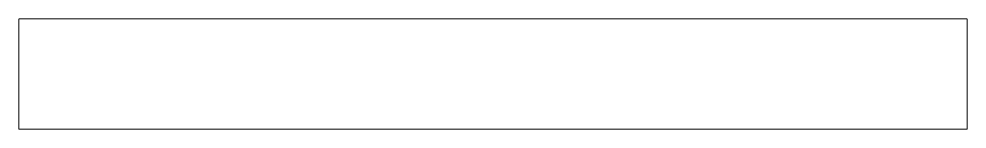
# Model space of a CAD drawing. Header units: inches. Extents: x 0 to 7.12, y 0 to 0.82.
import ezdxf

# ---------------------------------------------------------------- set-up
doc = ezdxf.new("R2010")
doc.units = ezdxf.units.IN
doc.layers.get('0').update_dxf_attribs({"linetype": 'CONTINUOUS', "lineweight": 0})

msp = doc.modelspace()

# ---------------------------------------------------------------- linework, layer by layer
for p, q in [((0, 0.825), (7.125, 0.825)), ((0, 0), (0, 0.825)), ((7.125, 0), (7.125, 0.825)), ((0, 0), (7.125, 0))]:
    msp.add_line(p, q)

doc.saveas('drawing.dxf')
